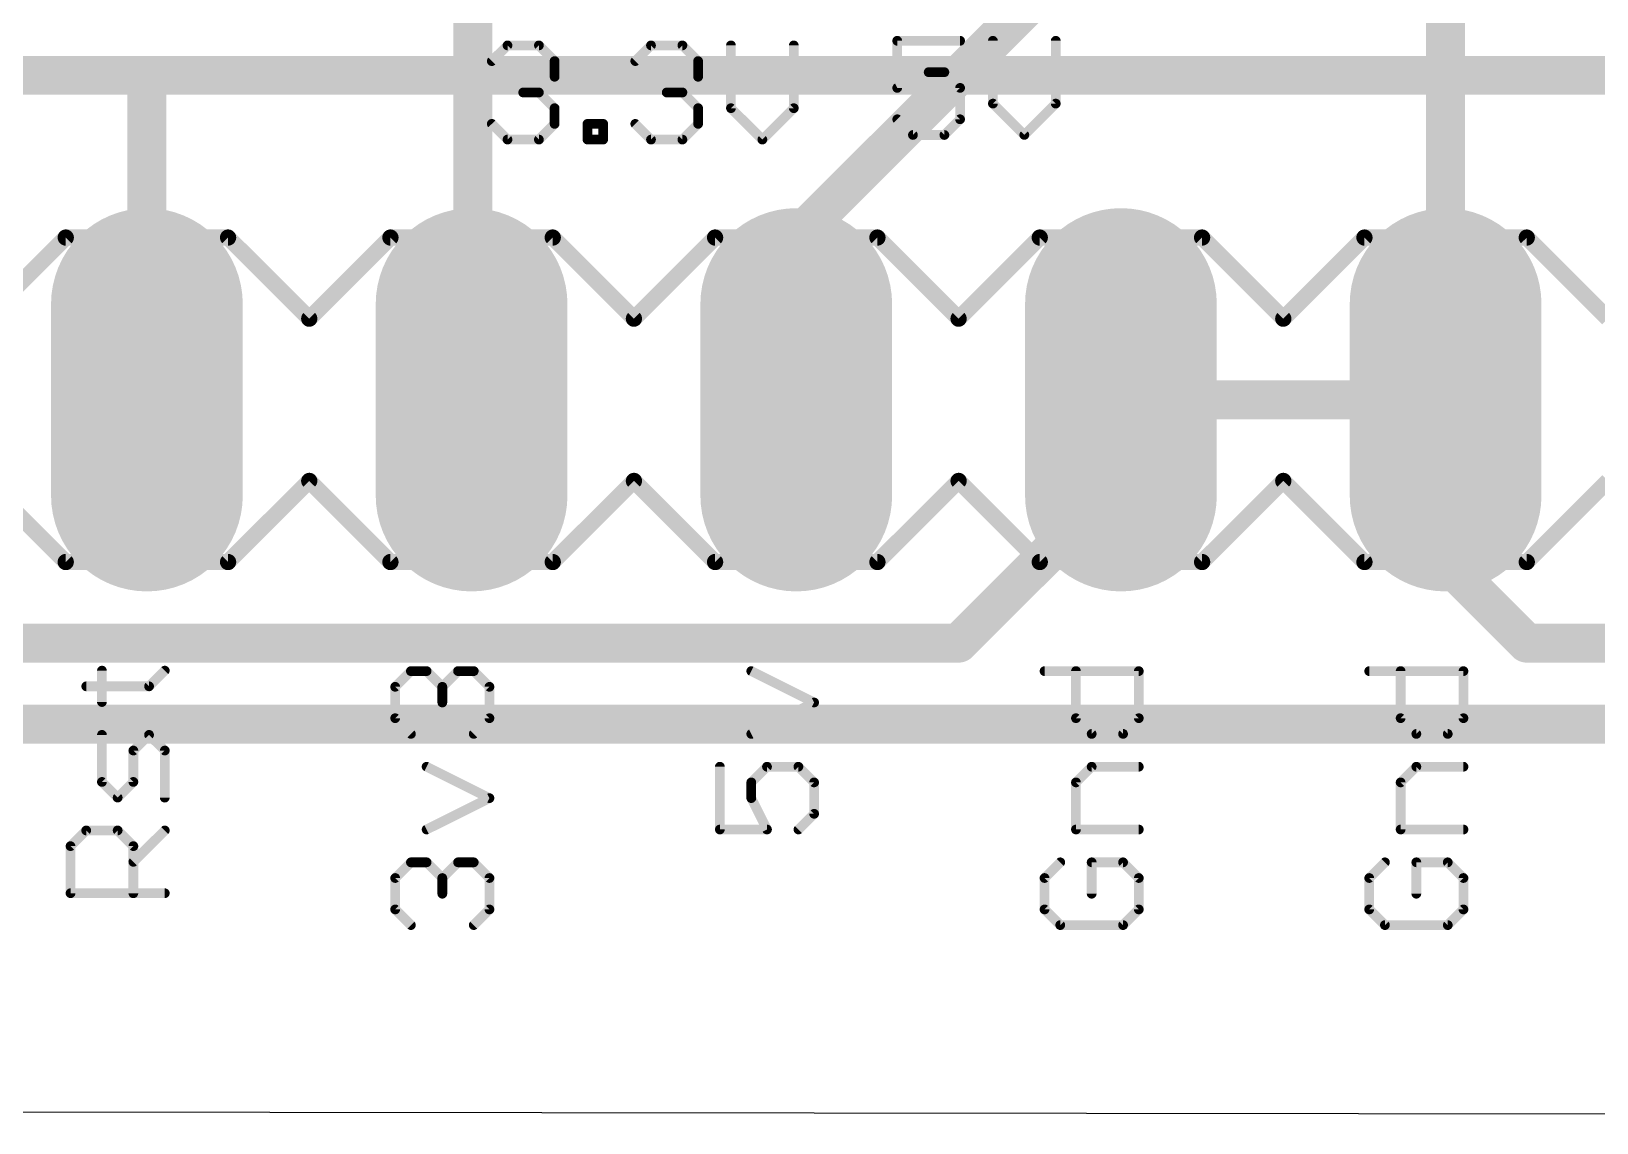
# Model space of a CAD drawing. Extents: x 6 to 93.4, y 7 to 66.
# Drawn here: x 23.23 to 35.47, y 7.04 to 15.58 of the extents above; entities that cross this region are included whole.
import ezdxf

# ---------------------------------------------------------------- set-up
doc = ezdxf.new("R2010")
doc.units = 0
for name, color, linetype in [('1', 22, 'CONTINUOUS'), ('112', 253, 'CONTINUOUS'), ('16', 175, 'CONTINUOUS'), ('17', 82, 'CONTINUOUS'), ('20', 7, 'CONTINUOUS'), ('21', 7, 'CONTINUOUS')]:
    doc.layers.add(name, color=color, linetype=linetype)

# ---------------------------------------------------------------- blocks, each defined once
blk = doc.blocks.new('RECT')
blk.add_solid([(-0.5, -0.5), (0.5, -0.5), (-0.5, 0.5), (0.5, 0.5)])
blk = doc.blocks.new('LONGP100')
at = {"const_width": 1}
blk.add_lwpolyline([(-0.5, 0), (0.5, 0)], dxfattribs=at)
at = {"const_width": 0.5}
for points in [[(-0.5, 0.25, 1), (-0.5, -0.25)], [(0.5, -0.25, 1), (0.5, 0.25)]]:
    blk.add_lwpolyline(points, format="xyb", dxfattribs=at)

msp = doc.modelspace()

# ---------------------------------------------------------------- linework, layer by layer
at = {"layer": '1', "const_width": 0.3048}
for points in [[(34.29, 12.7), (34.29, 26.035)], [(26.6802, 17.145), (26.6802, 12.7102)], [(31.7602, 16.5202), (29.21, 13.97)], [(29.21, 13.97), (29.21, 12.7)], [(26.6802, 12.7102), (26.67, 12.7)], [(34.29, 12.7), (31.75, 12.7)], [(34.29, 11.43), (34.29, 12.7)], [(34.925, 10.795), (34.29, 11.43)], [(42.545, 10.795), (34.925, 10.795)], [(17.78, 10.16), (48.895, 10.16)]]:
    msp.add_lwpolyline(points, dxfattribs=at)
at = {"layer": '1', "const_width": 0.1524}
for points in [[(29.2862, 13.97, 1), (29.1338, 13.97)], [(29.1561, 14.0239, 1), (29.2639, 13.9161)], [(26.734, 12.6563, 1), (26.6263, 12.764)], [(26.6161, 12.7539, 1), (26.7239, 12.6461)], [(26.604, 12.7102, 1), (26.7564, 12.7102)], [(29.1338, 12.7, 1), (29.2862, 12.7)], [(31.75, 12.7762, 1), (31.75, 12.6238)], [(34.3662, 12.7, 1), (34.2138, 12.7)], [(34.2138, 12.7, 1), (34.3662, 12.7)], [(34.29, 12.6238, 1), (34.29, 12.7762)], [(34.3439, 11.4839, 1), (34.2361, 11.3761)], [(34.2138, 11.43, 1), (34.3662, 11.43)], [(34.925, 10.8712, 1), (34.925, 10.7188)], [(34.8711, 10.7411, 1), (34.9789, 10.8489)]]:
    msp.add_lwpolyline(points, format="xyb", dxfattribs=at)
at = {"layer": '112', "const_width": 0.0762}
for points in [[(26.8281, 15.3515), (26.951, 15.4743)], [(26.951, 15.4743), (27.1967, 15.4743)], [(27.1967, 15.4743), (27.3196, 15.3515)], [(27.9507, 15.3515), (28.0736, 15.4743)], [(28.0736, 15.4743), (28.3193, 15.4743)], [(28.3193, 15.4743), (28.4422, 15.3515)], [(28.6991, 15.4743), (28.6991, 14.9828)], [(29.1906, 14.9828), (29.1906, 15.4743)], [(30.4916, 15.5103), (30.0001, 15.5103)], [(30.0001, 15.5103), (30.0001, 15.1417)], [(30.7485, 15.5103), (30.7485, 15.0188)], [(31.24, 15.0188), (31.24, 15.5103)], [(27.3196, 15.3515), (27.3196, 15.2286)], [(28.4422, 15.3515), (28.4422, 15.2286)], [(27.3196, 15.2286), (27.1967, 15.1057)], [(28.4422, 15.2286), (28.3193, 15.1057)], [(30.0001, 15.1417), (30.2458, 15.2646)], [(30.2458, 15.2646), (30.3687, 15.2646)], [(30.3687, 15.2646), (30.4916, 15.1417)], [(27.1967, 15.1057), (27.0738, 15.1057)], [(27.1967, 15.1057), (27.3196, 14.9828)], [(28.3193, 15.1057), (28.1965, 15.1057)], [(28.3193, 15.1057), (28.4422, 14.9828)], [(30.4916, 15.1417), (30.4916, 14.896)], [(27.3196, 14.9828), (27.3196, 14.86)], [(28.4422, 14.9828), (28.4422, 14.86)], [(28.6991, 14.9828), (28.9449, 14.7371)], [(28.9449, 14.7371), (29.1906, 14.9828)], [(30.7485, 15.0188), (30.9943, 14.7731)], [(30.9943, 14.7731), (31.24, 15.0188)], [(26.951, 14.7371), (26.8281, 14.86)], [(27.3196, 14.86), (27.1967, 14.7371)], [(27.5765, 14.7371), (27.5765, 14.86)], [(27.5765, 14.86), (27.6994, 14.86)], [(27.6994, 14.86), (27.6994, 14.7371)], [(28.0736, 14.7371), (27.9507, 14.86)], [(28.4422, 14.86), (28.3193, 14.7371)], [(30.123, 14.7731), (30.0001, 14.896)], [(30.4916, 14.896), (30.3687, 14.7731)], [(27.1967, 14.7371), (26.951, 14.7371)], [(27.6994, 14.7371), (27.5765, 14.7371)], [(28.3193, 14.7371), (28.0736, 14.7371)], [(30.3687, 14.7731), (30.123, 14.7731)]]:
    msp.add_lwpolyline(points, dxfattribs=at)
at = {"layer": '112', "const_width": 0.0381}
for points in [[(26.951, 15.4934, 1), (26.951, 15.4553)], [(26.9644, 15.4609, 1), (26.9375, 15.4878)], [(27.2102, 15.4878, 1), (27.1832, 15.4609)], [(27.1967, 15.4553, 1), (27.1967, 15.4934)], [(28.0736, 15.4934, 1), (28.0736, 15.4553)], [(28.0871, 15.4609, 1), (28.0601, 15.4878)], [(28.3328, 15.4878, 1), (28.3059, 15.4609)], [(28.3193, 15.4553, 1), (28.3193, 15.4934)], [(28.7182, 15.4743, 1), (28.6801, 15.4743)], [(29.2097, 15.4743, 1), (29.1716, 15.4743)], [(30.0001, 15.5294, 1), (30.0001, 15.4913)], [(30.0191, 15.5103, 1), (29.981, 15.5103)], [(30.4916, 15.4913, 1), (30.4916, 15.5294)], [(30.7676, 15.5103, 1), (30.7295, 15.5103)], [(31.2591, 15.5103, 1), (31.221, 15.5103)], [(26.8146, 15.3649, 1), (26.8416, 15.338)], [(27.3386, 15.3515, 1), (27.3005, 15.3515)], [(27.3061, 15.338, 1), (27.3331, 15.3649)], [(27.9373, 15.3649, 1), (27.9642, 15.338)], [(28.4613, 15.3515, 1), (28.4232, 15.3515)], [(28.4287, 15.338, 1), (28.4557, 15.3649)], [(27.3005, 15.2286, 1), (27.3386, 15.2286)], [(27.3331, 15.2151, 1), (27.3061, 15.2421)], [(28.4232, 15.2286, 1), (28.4613, 15.2286)], [(28.4557, 15.2151, 1), (28.4287, 15.2421)], [(30.2458, 15.2836, 1), (30.2458, 15.2455)], [(30.2544, 15.2475, 1), (30.2373, 15.2816)], [(30.3822, 15.2781, 1), (30.3552, 15.2511)], [(30.3687, 15.2455, 1), (30.3687, 15.2836)], [(27.0738, 15.1248, 1), (27.0738, 15.0867)], [(27.2102, 15.1192, 1), (27.1832, 15.0922)], [(27.1832, 15.1192, 1), (27.2102, 15.0922)], [(27.1967, 15.0867, 1), (27.1967, 15.1248)], [(28.1965, 15.1248, 1), (28.1965, 15.0867)], [(28.3328, 15.1192, 1), (28.3059, 15.0922)], [(28.3059, 15.1192, 1), (28.3328, 15.0922)], [(28.3193, 15.0867, 1), (28.3193, 15.1248)], [(29.9916, 15.1588, 1), (30.0086, 15.1247)], [(29.981, 15.1417, 1), (30.0191, 15.1417)], [(30.5106, 15.1417, 1), (30.4725, 15.1417)], [(30.4781, 15.1282, 1), (30.5051, 15.1552)], [(27.3386, 14.9828, 1), (27.3005, 14.9828)], [(27.3061, 14.9694, 1), (27.3331, 14.9963)], [(28.4613, 14.9828, 1), (28.4232, 14.9828)], [(28.4287, 14.9694, 1), (28.4557, 14.9963)], [(28.6801, 14.9828, 1), (28.7182, 14.9828)], [(28.7126, 14.9963, 1), (28.6857, 14.9694)], [(29.1716, 14.9828, 1), (29.2097, 14.9828)], [(29.2041, 14.9694, 1), (29.1772, 14.9963)], [(30.762, 15.0323, 1), (30.735, 15.0054)], [(30.7295, 15.0188, 1), (30.7676, 15.0188)], [(31.221, 15.0188, 1), (31.2591, 15.0188)], [(31.2535, 15.0054, 1), (31.2265, 15.0323)], [(26.8416, 14.8734, 1), (26.8146, 14.8465)], [(27.3005, 14.86, 1), (27.3386, 14.86)], [(27.3331, 14.8465, 1), (27.3061, 14.8734)], [(27.5765, 14.879, 1), (27.5765, 14.8409)], [(27.5956, 14.86, 1), (27.5575, 14.86)], [(27.7184, 14.86, 1), (27.6803, 14.86)], [(27.6994, 14.8409, 1), (27.6994, 14.879)], [(27.9642, 14.8734, 1), (27.9373, 14.8465)], [(28.4232, 14.86, 1), (28.4613, 14.86)], [(28.4557, 14.8465, 1), (28.4287, 14.8734)], [(30.0136, 14.9094, 1), (29.9866, 14.8825)], [(30.4725, 14.896, 1), (30.5106, 14.896)], [(30.5051, 14.8825, 1), (30.4781, 14.9094)], [(26.951, 14.7561, 1), (26.951, 14.718)], [(26.9375, 14.7236, 1), (26.9644, 14.7506)], [(27.1832, 14.7506, 1), (27.2102, 14.7236)], [(27.1967, 14.718, 1), (27.1967, 14.7561)], [(27.5765, 14.7561, 1), (27.5765, 14.718)], [(27.5575, 14.7371, 1), (27.5956, 14.7371)], [(27.6803, 14.7371, 1), (27.7184, 14.7371)], [(27.6994, 14.718, 1), (27.6994, 14.7561)], [(28.0736, 14.7561, 1), (28.0736, 14.718)], [(28.0601, 14.7236, 1), (28.0871, 14.7506)], [(28.3059, 14.7506, 1), (28.3328, 14.7236)], [(28.3193, 14.718, 1), (28.3193, 14.7561)], [(28.9314, 14.7506, 1), (28.9583, 14.7236)], [(28.9314, 14.7236, 1), (28.9583, 14.7506)], [(30.123, 14.7922, 1), (30.123, 14.7541)], [(30.1095, 14.7596, 1), (30.1364, 14.7866)], [(30.3552, 14.7866, 1), (30.3822, 14.7596)], [(30.3687, 14.7541, 1), (30.3687, 14.7922)], [(30.9808, 14.7866, 1), (31.0077, 14.7596)], [(30.9808, 14.7596, 1), (31.0077, 14.7866)]]:
    msp.add_lwpolyline(points, format="xyb", dxfattribs=at)
at = {"layer": '16', "const_width": 0.3048}
for points in [[(24.13, 15.24), (17.78, 15.24)], [(24.13, 12.7), (24.13, 15.24)], [(24.13, 15.24), (38.1, 15.24)], [(31.75, 12.065), (31.75, 12.7)], [(30.48, 10.795), (31.75, 12.065)], [(15.621, 10.795), (30.48, 10.795)]]:
    msp.add_lwpolyline(points, dxfattribs=at)
at = {"layer": '16', "const_width": 0.1524}
for points in [[(24.2062, 15.24, 1), (24.0538, 15.24)], [(24.13, 15.3162, 1), (24.13, 15.1638)], [(24.13, 15.1638, 1), (24.13, 15.3162)], [(24.0538, 12.7, 1), (24.2062, 12.7)], [(31.8262, 12.7, 1), (31.6738, 12.7)], [(31.6738, 12.065, 1), (31.8262, 12.065)], [(31.8039, 12.0111, 1), (31.6961, 12.1189)], [(30.4261, 10.8489, 1), (30.5339, 10.7411)], [(30.48, 10.7188, 1), (30.48, 10.8712)]]:
    msp.add_lwpolyline(points, format="xyb", dxfattribs=at)
at = {"layer": '20'}
msp.add_line((5.952, 7.147), (93.354, 7.041), dxfattribs=at)
at = {"layer": '21'}
for points, const_width in [([(23.495, 13.97), (22.86, 13.335)], 0.127), ([(23.495, 13.97), (24.765, 13.97)], 0.127), ([(24.765, 13.97), (25.4, 13.335)], 0.127), ([(25.4, 13.335), (26.035, 13.97)], 0.127), ([(26.035, 13.97), (27.305, 13.97)], 0.127), ([(27.305, 13.97), (27.94, 13.335)], 0.127), ([(27.94, 13.335), (28.575, 13.97)], 0.127), ([(28.575, 13.97), (29.845, 13.97)], 0.127), ([(29.845, 13.97), (30.48, 13.335)], 0.127), ([(30.48, 13.335), (31.115, 13.97)], 0.127), ([(31.115, 13.97), (32.385, 13.97)], 0.127), ([(32.385, 13.97), (33.02, 13.335)], 0.127), ([(33.02, 13.335), (33.655, 13.97)], 0.127), ([(33.655, 13.97), (34.925, 13.97)], 0.127), ([(34.925, 13.97), (35.56, 13.335)], 0.127), ([(23.495, 11.43), (22.86, 12.065)], 0.127), ([(25.4, 12.065), (24.765, 11.43)], 0.127), ([(26.035, 11.43), (25.4, 12.065)], 0.127), ([(27.94, 12.065), (27.305, 11.43)], 0.127), ([(28.575, 11.43), (27.94, 12.065)], 0.127), ([(30.48, 12.065), (29.845, 11.43)], 0.127), ([(31.115, 11.43), (30.48, 12.065)], 0.127), ([(33.02, 12.065), (32.385, 11.43)], 0.127), ([(33.655, 11.43), (33.02, 12.065)], 0.127), ([(35.56, 12.065), (34.925, 11.43)], 0.127), ([(24.765, 11.43), (23.495, 11.43)], 0.127), ([(27.305, 11.43), (26.035, 11.43)], 0.127), ([(29.845, 11.43), (28.575, 11.43)], 0.127), ([(32.385, 11.43), (31.115, 11.43)], 0.127), ([(34.925, 11.43), (33.655, 11.43)], 0.127), ([(23.7782, 10.3342), (23.7782, 10.5799)], 0.0762), ([(24.1468, 10.457), (24.2697, 10.5799)], 0.0762), ([(26.0725, 10.4533), (26.1953, 10.5762)], 0.0762), ([(26.1953, 10.5762), (26.3182, 10.5762)], 0.0762), ([(26.3182, 10.5762), (26.4411, 10.4533)], 0.0762), ([(26.4411, 10.4533), (26.564, 10.5762)], 0.0762), ([(26.564, 10.5762), (26.6868, 10.5762)], 0.0762), ([(26.6868, 10.5762), (26.8097, 10.4533)], 0.0762), ([(29.3497, 10.3304), (28.8582, 10.5762)], 0.0762), ([(31.1525, 10.5762), (31.8897, 10.5762)], 0.0762), ([(31.3982, 10.2076), (31.3982, 10.5762)], 0.0762), ([(31.8897, 10.5762), (31.8897, 10.2076)], 0.0762), ([(33.6925, 10.5762), (34.4297, 10.5762)], 0.0762), ([(33.9382, 10.2076), (33.9382, 10.5762)], 0.0762), ([(34.4297, 10.5762), (34.4297, 10.2076)], 0.0762), ([(23.6553, 10.457), (24.1468, 10.457)], 0.0762), ([(26.0725, 10.2076), (26.0725, 10.4533)], 0.0762), ([(26.4411, 10.4533), (26.4411, 10.3304)], 0.0762), ([(26.8097, 10.4533), (26.8097, 10.2076)], 0.0762), ([(28.8582, 10.0847), (29.3497, 10.3304)], 0.0762), ([(26.1953, 10.0847), (26.0725, 10.2076)], 0.0762), ([(26.8097, 10.2076), (26.6868, 10.0847)], 0.0762), ([(31.5211, 10.0847), (31.3982, 10.2076)], 0.0762), ([(31.8897, 10.2076), (31.7668, 10.0847)], 0.0762), ([(34.0611, 10.0847), (33.9382, 10.2076)], 0.0762), ([(34.4297, 10.2076), (34.3068, 10.0847)], 0.0762), ([(23.7782, 9.7086), (23.7782, 10.0772)], 0.0762), ([(24.1468, 10.0772), (24.024, 9.9544)], 0.0762), ([(24.2697, 9.9544), (24.1468, 10.0772)], 0.0762), ([(31.7668, 10.0847), (31.5211, 10.0847)], 0.0762), ([(34.3068, 10.0847), (34.0611, 10.0847)], 0.0762), ([(24.024, 9.9544), (24.024, 9.7086)], 0.0762), ([(24.2697, 9.5857), (24.2697, 9.9544)], 0.0762), ([(26.8097, 9.582), (26.3182, 9.8278)], 0.0762), ([(28.6125, 9.8278), (28.6125, 9.3363)], 0.0762), ([(28.8582, 9.7049), (28.9811, 9.8278)], 0.0762), ([(28.9811, 9.8278), (29.2268, 9.8278)], 0.0762), ([(29.2268, 9.8278), (29.3497, 9.7049)], 0.0762), ([(31.3982, 9.7049), (31.5211, 9.8278)], 0.0762), ([(31.5211, 9.8278), (31.8897, 9.8278)], 0.0762), ([(33.9382, 9.7049), (34.0611, 9.8278)], 0.0762), ([(34.0611, 9.8278), (34.4297, 9.8278)], 0.0762), ([(23.9011, 9.5857), (23.7782, 9.7086)], 0.0762), ([(24.024, 9.7086), (23.9011, 9.5857)], 0.0762), ([(28.8582, 9.582), (28.8582, 9.7049)], 0.0762), ([(29.3497, 9.7049), (29.3497, 9.4591)], 0.0762), ([(31.3982, 9.3363), (31.3982, 9.7049)], 0.0762), ([(33.9382, 9.3363), (33.9382, 9.7049)], 0.0762), ([(26.3182, 9.3363), (26.8097, 9.582)], 0.0762), ([(28.9811, 9.3363), (28.8582, 9.582)], 0.0762), ([(29.3497, 9.4591), (29.2268, 9.3363)], 0.0762), ([(23.5325, 9.2059), (23.6553, 9.3288)], 0.0762), ([(23.6553, 9.3288), (23.9011, 9.3288)], 0.0762), ([(23.9011, 9.3288), (24.024, 9.2059)], 0.0762), ([(24.024, 9.0831), (24.2697, 9.3288)], 0.0762), ([(28.6125, 9.3363), (28.9811, 9.3363)], 0.0762), ([(31.8897, 9.3363), (31.3982, 9.3363)], 0.0762), ([(34.4297, 9.3363), (33.9382, 9.3363)], 0.0762), ([(23.5325, 8.8373), (23.5325, 9.2059)], 0.0762), ([(24.024, 9.2059), (24.024, 8.8373)], 0.0762), ([(26.0725, 8.9565), (26.1953, 9.0793)], 0.0762), ([(26.1953, 9.0793), (26.3182, 9.0793)], 0.0762), ([(26.3182, 9.0793), (26.4411, 8.9565)], 0.0762), ([(26.4411, 8.9565), (26.564, 9.0793)], 0.0762), ([(26.564, 9.0793), (26.6868, 9.0793)], 0.0762), ([(26.6868, 9.0793), (26.8097, 8.9565)], 0.0762), ([(31.2753, 9.0793), (31.1525, 8.9565)], 0.0762), ([(31.7668, 9.0793), (31.5211, 9.0793)], 0.0762), ([(31.5211, 9.0793), (31.5211, 8.8336)], 0.0762), ([(31.8897, 8.9565), (31.7668, 9.0793)], 0.0762), ([(33.8153, 9.0793), (33.6925, 8.9565)], 0.0762), ([(34.3068, 9.0793), (34.0611, 9.0793)], 0.0762), ([(34.0611, 9.0793), (34.0611, 8.8336)], 0.0762), ([(34.4297, 8.9565), (34.3068, 9.0793)], 0.0762), ([(26.0725, 8.7107), (26.0725, 8.9565)], 0.0762), ([(26.4411, 8.9565), (26.4411, 8.8336)], 0.0762), ([(26.8097, 8.9565), (26.8097, 8.7107)], 0.0762), ([(31.1525, 8.9565), (31.1525, 8.7107)], 0.0762), ([(31.8897, 8.7107), (31.8897, 8.9565)], 0.0762), ([(33.6925, 8.9565), (33.6925, 8.7107)], 0.0762), ([(34.4297, 8.7107), (34.4297, 8.9565)], 0.0762), ([(24.2697, 8.8373), (23.5325, 8.8373)], 0.0762), ([(26.1953, 8.5879), (26.0725, 8.7107)], 0.0762), ([(26.8097, 8.7107), (26.6868, 8.5879)], 0.0762), ([(31.1525, 8.7107), (31.2753, 8.5879)], 0.0762), ([(31.7668, 8.5879), (31.8897, 8.7107)], 0.0762), ([(33.6925, 8.7107), (33.8153, 8.5879)], 0.0762), ([(34.3068, 8.5879), (34.4297, 8.7107)], 0.0762), ([(31.2753, 8.5879), (31.7668, 8.5879)], 0.0762), ([(33.8153, 8.5879), (34.3068, 8.5879)], 0.0762)]:
    msp.add_lwpolyline(points, dxfattribs=dict(at, const_width=const_width))
for points, const_width in [([(23.495, 14.0018, 1), (23.495, 13.9383)], 0.0635), ([(23.5175, 13.9475, 1), (23.4725, 13.9925)], 0.0635), ([(24.7875, 13.9925, 1), (24.7425, 13.9475)], 0.0635), ([(24.765, 13.9383, 1), (24.765, 14.0018)], 0.0635), ([(26.035, 14.0018, 1), (26.035, 13.9383)], 0.0635), ([(26.0575, 13.9475, 1), (26.0125, 13.9925)], 0.0635), ([(27.3275, 13.9925, 1), (27.2825, 13.9475)], 0.0635), ([(27.305, 13.9383, 1), (27.305, 14.0018)], 0.0635), ([(28.575, 14.0018, 1), (28.575, 13.9383)], 0.0635), ([(28.5975, 13.9475, 1), (28.5525, 13.9925)], 0.0635), ([(29.8675, 13.9925, 1), (29.8225, 13.9475)], 0.0635), ([(29.845, 13.9383, 1), (29.845, 14.0018)], 0.0635), ([(31.115, 14.0018, 1), (31.115, 13.9383)], 0.0635), ([(31.1375, 13.9475, 1), (31.0925, 13.9925)], 0.0635), ([(32.4075, 13.9925, 1), (32.3625, 13.9475)], 0.0635), ([(32.385, 13.9383, 1), (32.385, 14.0018)], 0.0635), ([(33.655, 14.0018, 1), (33.655, 13.9383)], 0.0635), ([(33.6775, 13.9475, 1), (33.6325, 13.9925)], 0.0635), ([(34.9475, 13.9925, 1), (34.9025, 13.9475)], 0.0635), ([(34.925, 13.9383, 1), (34.925, 14.0018)], 0.0635), ([(25.3775, 13.3575, 1), (25.4225, 13.3125)], 0.0635), ([(25.3775, 13.3125, 1), (25.4225, 13.3575)], 0.0635), ([(27.9175, 13.3575, 1), (27.9625, 13.3125)], 0.0635), ([(27.9175, 13.3125, 1), (27.9625, 13.3575)], 0.0635), ([(30.4575, 13.3575, 1), (30.5025, 13.3125)], 0.0635), ([(30.4575, 13.3125, 1), (30.5025, 13.3575)], 0.0635), ([(32.9975, 13.3575, 1), (33.0425, 13.3125)], 0.0635), ([(32.9975, 13.3125, 1), (33.0425, 13.3575)], 0.0635), ([(25.4225, 12.0875, 1), (25.3775, 12.0425)], 0.0635), ([(25.4225, 12.0425, 1), (25.3775, 12.0875)], 0.0635), ([(27.9625, 12.0875, 1), (27.9175, 12.0425)], 0.0635), ([(27.9625, 12.0425, 1), (27.9175, 12.0875)], 0.0635), ([(30.5025, 12.0875, 1), (30.4575, 12.0425)], 0.0635), ([(30.5025, 12.0425, 1), (30.4575, 12.0875)], 0.0635), ([(33.0425, 12.0875, 1), (32.9975, 12.0425)], 0.0635), ([(33.0425, 12.0425, 1), (32.9975, 12.0875)], 0.0635), ([(23.495, 11.4618, 1), (23.495, 11.3982)], 0.0635), ([(23.4725, 11.4075, 1), (23.5175, 11.4525)], 0.0635), ([(24.7425, 11.4525, 1), (24.7875, 11.4075)], 0.0635), ([(24.765, 11.3982, 1), (24.765, 11.4618)], 0.0635), ([(26.035, 11.4618, 1), (26.035, 11.3982)], 0.0635), ([(26.0125, 11.4075, 1), (26.0575, 11.4525)], 0.0635), ([(27.2825, 11.4525, 1), (27.3275, 11.4075)], 0.0635), ([(27.305, 11.3982, 1), (27.305, 11.4618)], 0.0635), ([(28.575, 11.4618, 1), (28.575, 11.3982)], 0.0635), ([(28.5525, 11.4075, 1), (28.5975, 11.4525)], 0.0635), ([(29.8225, 11.4525, 1), (29.8675, 11.4075)], 0.0635), ([(29.845, 11.3982, 1), (29.845, 11.4618)], 0.0635), ([(31.115, 11.4618, 1), (31.115, 11.3982)], 0.0635), ([(31.0925, 11.4075, 1), (31.1375, 11.4525)], 0.0635), ([(32.3625, 11.4525, 1), (32.4075, 11.4075)], 0.0635), ([(32.385, 11.3982, 1), (32.385, 11.4618)], 0.0635), ([(33.655, 11.4618, 1), (33.655, 11.3982)], 0.0635), ([(33.6325, 11.4075, 1), (33.6775, 11.4525)], 0.0635), ([(34.9025, 11.4525, 1), (34.9475, 11.4075)], 0.0635), ([(34.925, 11.3982, 1), (34.925, 11.4618)], 0.0635), ([(23.7973, 10.5799, 1), (23.7592, 10.5799)], 0.0381), ([(24.2832, 10.5664, 1), (24.2562, 10.5934)], 0.0381), ([(26.1953, 10.5952, 1), (26.1953, 10.5571)], 0.0381), ([(26.2088, 10.5627, 1), (26.1819, 10.5896)], 0.0381), ([(26.3317, 10.5896, 1), (26.3047, 10.5627)], 0.0381), ([(26.3182, 10.5571, 1), (26.3182, 10.5952)], 0.0381), ([(26.564, 10.5952, 1), (26.564, 10.5571)], 0.0381), ([(26.5774, 10.5627, 1), (26.5505, 10.5896)], 0.0381), ([(26.7003, 10.5896, 1), (26.6734, 10.5627)], 0.0381), ([(26.6868, 10.5571, 1), (26.6868, 10.5952)], 0.0381), ([(28.8667, 10.5932, 1), (28.8497, 10.5591)], 0.0381), ([(31.1525, 10.5952, 1), (31.1525, 10.5571)], 0.0381), ([(31.4173, 10.5762, 1), (31.3792, 10.5762)], 0.0381), ([(31.9088, 10.5762, 1), (31.8707, 10.5762)], 0.0381), ([(31.8897, 10.5571, 1), (31.8897, 10.5952)], 0.0381), ([(33.6925, 10.5952, 1), (33.6925, 10.5571)], 0.0381), ([(33.9573, 10.5762, 1), (33.9192, 10.5762)], 0.0381), ([(34.4488, 10.5762, 1), (34.4107, 10.5762)], 0.0381), ([(34.4297, 10.5571, 1), (34.4297, 10.5952)], 0.0381), ([(23.6553, 10.4761, 1), (23.6553, 10.438)], 0.0381), ([(24.1334, 10.4705, 1), (24.1603, 10.4436)], 0.0381), ([(24.1468, 10.438, 1), (24.1468, 10.4761)], 0.0381), ([(26.0915, 10.4533, 1), (26.0534, 10.4533)], 0.0381), ([(26.059, 10.4668, 1), (26.0859, 10.4398)], 0.0381), ([(26.4601, 10.4533, 1), (26.422, 10.4533)], 0.0381), ([(26.4276, 10.4668, 1), (26.4546, 10.4398)], 0.0381), ([(26.4276, 10.4398, 1), (26.4546, 10.4668)], 0.0381), ([(26.8288, 10.4533, 1), (26.7907, 10.4533)], 0.0381), ([(26.7962, 10.4398, 1), (26.8232, 10.4668)], 0.0381), ([(23.7592, 10.3342, 1), (23.7973, 10.3342)], 0.0381), ([(26.422, 10.3304, 1), (26.4601, 10.3304)], 0.0381), ([(29.3582, 10.3134, 1), (29.3412, 10.3475)], 0.0381), ([(29.3412, 10.3134, 1), (29.3582, 10.3475)], 0.0381), ([(26.0534, 10.2076, 1), (26.0915, 10.2076)], 0.0381), ([(26.0859, 10.221, 1), (26.059, 10.1941)], 0.0381), ([(26.7907, 10.2076, 1), (26.8288, 10.2076)], 0.0381), ([(26.8232, 10.1941, 1), (26.7962, 10.221)], 0.0381), ([(31.4117, 10.221, 1), (31.3847, 10.1941)], 0.0381), ([(31.3792, 10.2076, 1), (31.4173, 10.2076)], 0.0381), ([(31.8707, 10.2076, 1), (31.9088, 10.2076)], 0.0381), ([(31.9032, 10.1941, 1), (31.8762, 10.221)], 0.0381), ([(33.9517, 10.221, 1), (33.9247, 10.1941)], 0.0381), ([(33.9192, 10.2076, 1), (33.9573, 10.2076)], 0.0381), ([(34.4107, 10.2076, 1), (34.4488, 10.2076)], 0.0381), ([(34.4432, 10.1941, 1), (34.4162, 10.221)], 0.0381), ([(23.7973, 10.0772, 1), (23.7592, 10.0772)], 0.0381), ([(24.1603, 10.0907, 1), (24.1334, 10.0638)], 0.0381), ([(24.1603, 10.0638, 1), (24.1334, 10.0907)], 0.0381), ([(26.1819, 10.0712, 1), (26.2088, 10.0982)], 0.0381), ([(26.6734, 10.0982, 1), (26.7003, 10.0712)], 0.0381), ([(28.8497, 10.1017, 1), (28.8667, 10.0676)], 0.0381), ([(31.5211, 10.1037, 1), (31.5211, 10.0656)], 0.0381), ([(31.5076, 10.0712, 1), (31.5346, 10.0982)], 0.0381), ([(31.7534, 10.0982, 1), (31.7803, 10.0712)], 0.0381), ([(31.7668, 10.0656, 1), (31.7668, 10.1037)], 0.0381), ([(34.0611, 10.1037, 1), (34.0611, 10.0656)], 0.0381), ([(34.0476, 10.0712, 1), (34.0746, 10.0982)], 0.0381), ([(34.2934, 10.0982, 1), (34.3203, 10.0712)], 0.0381), ([(34.3068, 10.0656, 1), (34.3068, 10.1037)], 0.0381), ([(24.043, 9.9544, 1), (24.0049, 9.9544)], 0.0381), ([(24.0105, 9.9678, 1), (24.0374, 9.9409)], 0.0381), ([(24.2888, 9.9544, 1), (24.2507, 9.9544)], 0.0381), ([(24.2562, 9.9409, 1), (24.2832, 9.9678)], 0.0381), ([(26.3267, 9.8448, 1), (26.3097, 9.8107)], 0.0381), ([(28.6315, 9.8278, 1), (28.5934, 9.8278)], 0.0381), ([(28.9811, 9.8468, 1), (28.9811, 9.8087)], 0.0381), ([(28.9946, 9.8143, 1), (28.9676, 9.8412)], 0.0381), ([(29.2403, 9.8412, 1), (29.2134, 9.8143)], 0.0381), ([(29.2268, 9.8087, 1), (29.2268, 9.8468)], 0.0381), ([(31.5211, 9.8468, 1), (31.5211, 9.8087)], 0.0381), ([(31.5346, 9.8143, 1), (31.5076, 9.8412)], 0.0381), ([(31.8897, 9.8087, 1), (31.8897, 9.8468)], 0.0381), ([(34.0611, 9.8468, 1), (34.0611, 9.8087)], 0.0381), ([(34.0746, 9.8143, 1), (34.0476, 9.8412)], 0.0381), ([(34.4297, 9.8087, 1), (34.4297, 9.8468)], 0.0381), ([(23.7917, 9.7221, 1), (23.7647, 9.6951)], 0.0381), ([(23.7592, 9.7086, 1), (23.7973, 9.7086)], 0.0381), ([(24.0049, 9.7086, 1), (24.043, 9.7086)], 0.0381), ([(24.0374, 9.6951, 1), (24.0105, 9.7221)], 0.0381), ([(28.8447, 9.7184, 1), (28.8717, 9.6914)], 0.0381), ([(28.8773, 9.7049, 1), (28.8392, 9.7049)], 0.0381), ([(29.3688, 9.7049, 1), (29.3307, 9.7049)], 0.0381), ([(29.3362, 9.6914, 1), (29.3632, 9.7184)], 0.0381), ([(31.3847, 9.7184, 1), (31.4117, 9.6914)], 0.0381), ([(31.4173, 9.7049, 1), (31.3792, 9.7049)], 0.0381), ([(33.9573, 9.7049, 1), (33.9192, 9.7049)], 0.0381), ([(33.9247, 9.7184, 1), (33.9517, 9.6914)], 0.0381), ([(23.8876, 9.5992, 1), (23.9146, 9.5723)], 0.0381), ([(23.8876, 9.5723, 1), (23.9146, 9.5992)], 0.0381), ([(24.2507, 9.5857, 1), (24.2888, 9.5857)], 0.0381), ([(26.8182, 9.565, 1), (26.8012, 9.599)], 0.0381), ([(26.8012, 9.565, 1), (26.8182, 9.599)], 0.0381), ([(28.8753, 9.5905, 1), (28.8412, 9.5735)], 0.0381), ([(28.8392, 9.582, 1), (28.8773, 9.582)], 0.0381), ([(29.3307, 9.4591, 1), (29.3688, 9.4591)], 0.0381), ([(29.3632, 9.4457, 1), (29.3362, 9.4726)], 0.0381), ([(23.6553, 9.3479, 1), (23.6553, 9.3098)], 0.0381), ([(23.6688, 9.3153, 1), (23.6419, 9.3423)], 0.0381), ([(23.9146, 9.3423, 1), (23.8876, 9.3153)], 0.0381), ([(23.9011, 9.3098, 1), (23.9011, 9.3479)], 0.0381), ([(24.2832, 9.3153, 1), (24.2562, 9.3423)], 0.0381), ([(26.3097, 9.3533, 1), (26.3267, 9.3192)], 0.0381), ([(28.5934, 9.3363, 1), (28.6315, 9.3363)], 0.0381), ([(28.6125, 9.3553, 1), (28.6125, 9.3172)], 0.0381), ([(28.964, 9.3277, 1), (28.9981, 9.3448)], 0.0381), ([(28.9811, 9.3172, 1), (28.9811, 9.3553)], 0.0381), ([(29.2134, 9.3497, 1), (29.2403, 9.3228)], 0.0381), ([(31.3982, 9.3553, 1), (31.3982, 9.3172)], 0.0381), ([(31.3792, 9.3363, 1), (31.4173, 9.3363)], 0.0381), ([(31.8897, 9.3172, 1), (31.8897, 9.3553)], 0.0381), ([(33.9382, 9.3553, 1), (33.9382, 9.3172)], 0.0381), ([(33.9192, 9.3363, 1), (33.9573, 9.3363)], 0.0381), ([(34.4297, 9.3172, 1), (34.4297, 9.3553)], 0.0381), ([(23.5515, 9.2059, 1), (23.5134, 9.2059)], 0.0381), ([(23.519, 9.2194, 1), (23.5459, 9.1925)], 0.0381), ([(24.043, 9.2059, 1), (24.0049, 9.2059)], 0.0381), ([(24.0105, 9.1925, 1), (24.0374, 9.2194)], 0.0381), ([(24.0105, 9.0965, 1), (24.0374, 9.0696)], 0.0381), ([(26.1953, 9.0984, 1), (26.1953, 9.0603)], 0.0381), ([(26.2088, 9.0659, 1), (26.1819, 9.0928)], 0.0381), ([(26.3317, 9.0928, 1), (26.3047, 9.0659)], 0.0381), ([(26.3182, 9.0603, 1), (26.3182, 9.0984)], 0.0381), ([(26.564, 9.0984, 1), (26.564, 9.0603)], 0.0381), ([(26.5774, 9.0659, 1), (26.5505, 9.0928)], 0.0381), ([(26.7003, 9.0928, 1), (26.6734, 9.0659)], 0.0381), ([(26.6868, 9.0603, 1), (26.6868, 9.0984)], 0.0381), ([(31.2888, 9.0659, 1), (31.2619, 9.0928)], 0.0381), ([(31.5401, 9.0793, 1), (31.502, 9.0793)], 0.0381), ([(31.5211, 9.0984, 1), (31.5211, 9.0603)], 0.0381), ([(31.7803, 9.0928, 1), (31.7534, 9.0659)], 0.0381), ([(31.7668, 9.0603, 1), (31.7668, 9.0984)], 0.0381), ([(33.8288, 9.0659, 1), (33.8019, 9.0928)], 0.0381), ([(34.0611, 9.0984, 1), (34.0611, 9.0603)], 0.0381), ([(34.0801, 9.0793, 1), (34.042, 9.0793)], 0.0381), ([(34.3203, 9.0928, 1), (34.2934, 9.0659)], 0.0381), ([(34.3068, 9.0603, 1), (34.3068, 9.0984)], 0.0381), ([(26.0915, 8.9565, 1), (26.0534, 8.9565)], 0.0381), ([(26.059, 8.9699, 1), (26.0859, 8.943)], 0.0381), ([(26.4601, 8.9565, 1), (26.422, 8.9565)], 0.0381), ([(26.4276, 8.9699, 1), (26.4546, 8.943)], 0.0381), ([(26.4276, 8.943, 1), (26.4546, 8.9699)], 0.0381), ([(26.8288, 8.9565, 1), (26.7907, 8.9565)], 0.0381), ([(26.7962, 8.943, 1), (26.8232, 8.9699)], 0.0381), ([(31.1715, 8.9565, 1), (31.1334, 8.9565)], 0.0381), ([(31.139, 8.9699, 1), (31.1659, 8.943)], 0.0381), ([(31.9088, 8.9565, 1), (31.8707, 8.9565)], 0.0381), ([(31.8762, 8.943, 1), (31.9032, 8.9699)], 0.0381), ([(33.7115, 8.9565, 1), (33.6734, 8.9565)], 0.0381), ([(33.679, 8.9699, 1), (33.7059, 8.943)], 0.0381), ([(34.4488, 8.9565, 1), (34.4107, 8.9565)], 0.0381), ([(34.4162, 8.943, 1), (34.4432, 8.9699)], 0.0381), ([(23.5325, 8.8564, 1), (23.5325, 8.8183)], 0.0381), ([(23.5134, 8.8373, 1), (23.5515, 8.8373)], 0.0381), ([(24.0049, 8.8373, 1), (24.043, 8.8373)], 0.0381), ([(24.2697, 8.8183, 1), (24.2697, 8.8564)], 0.0381), ([(26.422, 8.8336, 1), (26.4601, 8.8336)], 0.0381), ([(31.502, 8.8336, 1), (31.5401, 8.8336)], 0.0381), ([(34.042, 8.8336, 1), (34.0801, 8.8336)], 0.0381), ([(26.0534, 8.7107, 1), (26.0915, 8.7107)], 0.0381), ([(26.0859, 8.7242, 1), (26.059, 8.6973)], 0.0381), ([(26.7907, 8.7107, 1), (26.8288, 8.7107)], 0.0381), ([(26.8232, 8.6973, 1), (26.7962, 8.7242)], 0.0381), ([(31.1659, 8.7242, 1), (31.139, 8.6973)], 0.0381), ([(31.1334, 8.7107, 1), (31.1715, 8.7107)], 0.0381), ([(31.8707, 8.7107, 1), (31.9088, 8.7107)], 0.0381), ([(31.9032, 8.6973, 1), (31.8762, 8.7242)], 0.0381), ([(33.7059, 8.7242, 1), (33.679, 8.6973)], 0.0381), ([(33.6734, 8.7107, 1), (33.7115, 8.7107)], 0.0381), ([(34.4107, 8.7107, 1), (34.4488, 8.7107)], 0.0381), ([(34.4432, 8.6973, 1), (34.4162, 8.7242)], 0.0381), ([(26.1819, 8.5744, 1), (26.2088, 8.6013)], 0.0381), ([(26.6734, 8.6013, 1), (26.7003, 8.5744)], 0.0381), ([(31.2753, 8.6069, 1), (31.2753, 8.5688)], 0.0381), ([(31.2619, 8.5744, 1), (31.2888, 8.6013)], 0.0381), ([(31.7534, 8.6013, 1), (31.7803, 8.5744)], 0.0381), ([(31.7668, 8.5688, 1), (31.7668, 8.6069)], 0.0381), ([(33.8153, 8.6069, 1), (33.8153, 8.5688)], 0.0381), ([(33.8019, 8.5744, 1), (33.8288, 8.6013)], 0.0381), ([(34.2934, 8.6013, 1), (34.3203, 8.5744)], 0.0381), ([(34.3068, 8.5688, 1), (34.3068, 8.6069)], 0.0381)]:
    msp.add_lwpolyline(points, format="xyb", dxfattribs=dict(at, const_width=const_width))

# ---------------------------------------------------------------- block references
at = {"layer": '17', "xscale": 1.5, "yscale": 1.5, "rotation": 90}
for p in [(24.13, 12.7), (24.13, 12.7), (26.67, 12.7), (26.67, 12.7), (29.21, 12.7), (29.21, 12.7), (31.75, 12.7), (31.75, 12.7), (34.29, 12.7), (34.29, 12.7)]:
    msp.add_blockref('LONGP100', p, dxfattribs=at)
at = {"layer": '21', "xscale": 0.508, "yscale": 0.508}
for p in [(24.13, 12.7), (26.67, 12.7), (29.21, 12.7), (31.75, 12.7), (34.29, 12.7)]:
    msp.add_blockref('RECT', p, dxfattribs=at)

doc.saveas('drawing.dxf')
